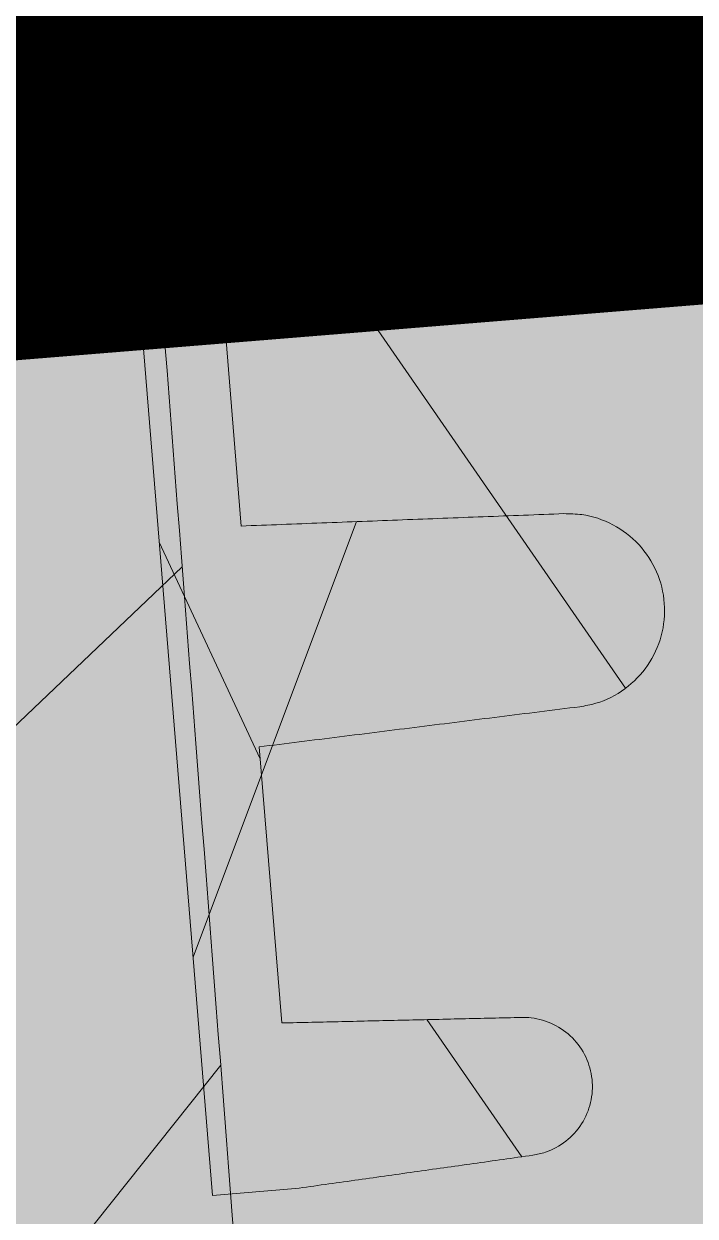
# Model space of a CAD drawing. Header units: metres. Extents: x 1956498 to 1957612, y 2277909 to 2278547.
# Drawn here: x 1957461.52802 to 1957461.54014, y 2278069.05231 to 2278069.07383 of the extents above; entities that cross this region are included whole.
import ezdxf
from ezdxf.enums import TextEntityAlignment as Align

# ---------------------------------------------------------------- set-up
doc = ezdxf.new("R2010")
doc.units = ezdxf.units.M
doc.layers.add('UBS-100-Postes', color=8, linetype='Continuous')
doc.layers.add('UBS_400_DETAIL POSTE HTA TOOLKIT UBS', color=7, linetype='Continuous')
doc.styles.get("Standard").update_dxf_attribs({"font": 'verdana.ttf'})

# ---------------------------------------------------------------- blocks, each defined once
blk = doc.blocks.new('PdL')
at = {"true_color": 0xb0c4d8, "transparency": 33554687}
blk.add_hatch(color=9, dxfattribs=at).paths.add_polyline_path([(0.09904227871447802, 2.324539795983583), (5.098256056429818, 2.322635899297893), (5.096431930316612, -0.2599879968911409), (0.09721815306693316, -0.25808409973979)])
at = {"color": 7, "transparency": 33554687, "const_width": 0.05}
blk.add_lwpolyline([(0.09904227871447802, 2.324539795983583), (5.098256056429818, 2.322635899297893), (5.096431930316612, -0.2599879968911409), (0.09721815306693316, -0.25808409973979)], close=True, dxfattribs=at)
at = {"color": 7, "transparency": 33554687}
blk.add_attdef('NUMERO', text='', height=1, dxfattribs=at).set_placement((3.833385661244392, 0.9777989531867206), align=Align.MIDDLE_LEFT)
blk = doc.blocks.new('HSI 150 coupe')
at = {"linetype": 'Continuous', "lineweight": 0}
h = blk.add_hatch(dxfattribs=at)
h.set_pattern_fill('ANSI34', color=1, style=0)
h.set_pattern_definition([(45, (-293.6272208606915, -200.974965127989), (-13.47038418160373, 13.47038418160373), []), (45, (-289.1370908606914, -200.974965127989), (-13.47038418160373, 13.47038418160373), []), (45, (-284.6469608606913, -200.974965127989), (-13.47038418160373, 13.47038418160373), []), (45, (-280.1568208606914, -200.974965127989), (-13.47038418160373, 13.47038418160373), [])])
edge = h.paths.add_edge_path(flags=0)
edge.add_spline(control_points=[(-10.62718155080438, 40.12499775347533), (-8.100080364110909, 40.13602438312955), (-5.572979177417437, 40.14705101278378), (-3.045877990723966, 40.158077642438), (-0.4896458440853166, 40.16923138069615), (2.066586302555152, 40.18038511895429), (4.62281844919562, 40.19153885721244)], knot_values=[0.1447717245058746, 0.1447717245058746, 0.1447717245058746, 0.1447717245058746, 0.1599344759645164, 0.1599344759645164, 0.1599344759645164, 0.1752720148466884, 0.1752720148466884, 0.1752720148466884, 0.1752720148466884], weights=[1, 1, 1, 1, 1, 1, 1], degree=3, periodic=0)
edge.add_line((4.62281844919562, 40.19153885721244), (4.62281844919562, 42.40432355845405))
edge.add_spline(control_points=[(4.62281844919562, 42.40432355845405), (4.62281844919562, 42.40569710533964), (4.622829769748932, 42.40707069887139), (4.622852408550898, 42.4084440591796), (4.62331359059317, 42.43642120767618), (4.628611428139266, 42.46470455455346), (4.638307205068486, 42.49095194369147), (4.648002981532045, 42.5171993315671), (4.662364118423284, 42.5421346971998), (4.680201364037202, 42.56369313221876), (4.69803860889624, 42.58525156632459), (4.719843935377867, 42.60402767825872), (4.743811635218663, 42.61846660999072), (4.767779334617444, 42.63290554146079), (4.794570465996003, 42.64340553639704), (4.821966444253121, 42.64909708554842), (4.83723297956567, 42.65226872757557), (4.852865210941673, 42.65401336783907), (4.868455347585041, 42.65428549470016)], knot_values=[0.0006049504477428168, 0.0006049504477428168, 0.0006049504477428168, 0.0006049504477428168, 0.000697837387551278, 0.000697837387551278, 0.000697837387551278, 0.0007825174446086337, 0.0007825174446086337, 0.0007825174446086337, 0.0009518775504491077, 0.0009518775504491077, 0.0009518775504491077, 0.001121237649063088, 0.001121237649063088, 0.001121237649063088, 0.001290597744618053, 0.001290597744618053, 0.001290597744618053, 0.001384709182953724, 0.001384709182953724, 0.001384709182953724, 0.001384709182953724], weights=[1, 1, 1, 1, 1, 1, 1, 1, 1, 1, 1, 1, 1, 1, 1, 1, 1, 1, 1], degree=3, periodic=0)
edge.add_spline(control_points=[(4.868455347585041, 42.65428549470016), (5.099595479998243, 42.65832006091659), (5.330735612413264, 42.66235462713666), (5.561875744824647, 42.66638919335674), (5.916977680151831, 42.67258752099951), (6.272079615479015, 42.67878584864229), (6.62718155080438, 42.68498417628871)], knot_values=[0.1663510791345701, 0.1663510791345701, 0.1663510791345701, 0.1663510791345701, 0.1677381311838157, 0.1677381311838157, 0.1677381311838157, 0.1698690673477058, 0.1698690673477058, 0.1698690673477058, 0.1698690673477058], weights=[1, 1, 1, 1, 1, 1, 1], degree=3, periodic=0)
edge.add_spline(control_points=[(6.62718155080438, 42.68498417628871), (6.647137429103168, 42.68533250745531), (6.667192535618597, 42.68810749128897), (6.686493215851442, 42.69319100934445), (6.703428473947497, 42.69765150966123), (6.71998256094048, 42.70393563715334), (6.735611646812686, 42.71183694746651), (6.760582869219434, 42.72446119041342), (6.783718866045092, 42.74157084779654), (6.80310373541397, 42.76174906124652), (6.822488604753744, 42.78192727466376), (6.838657005286223, 42.80573058414666), (6.85027002499919, 42.83118782730526), (6.861883045119612, 42.8566450713588), (6.869260985529763, 42.8844583913924), (6.871792875926985, 42.91232455442514), (6.872475889878842, 42.91984185382171), (6.87281844919562, 42.92739784778314), (6.87281844919562, 42.93494611237111)], knot_values=[0.002902330580096316, 0.002902330580096316, 0.002902330580096316, 0.002902330580096316, 0.003021942440412662, 0.003021942440412662, 0.003021942440412662, 0.003126104607838973, 0.003126104607838973, 0.003126104607838973, 0.003293990296634374, 0.003293990296634374, 0.003293990296634374, 0.003461875985022163, 0.003461875985022163, 0.003461875985022163, 0.003629761679348493, 0.003629761679348493, 0.003629761679348493, 0.003674706993887497, 0.003674706993887497, 0.003674706993887497, 0.003674706993887497], weights=[1, 1, 1, 1, 1, 1, 1, 1, 1, 1, 1, 1, 1, 1, 1, 1, 1, 1, 1], degree=3, periodic=0)
edge.add_line((6.87281844919562, 42.93494611237111), (6.87281844919562, 49.27278277014557))
edge.add_line((6.87281844919562, 49.27278277014557), (7.022818449195256, 49.27278277014557))
edge.add_line((7.022818449195256, 49.27278277014557), (7.022818449195256, 52.2499699525797))
edge.add_line((7.022818449195256, 52.2499699525797), (6.87281844919562, 52.2499699525797))
edge.add_line((6.87281844919562, 52.2499699525797), (6.87281844919562, 52.5))
edge.add_line((6.87281844919562, 52.5), (0.8728184491956199, 52.5))
edge.add_line((0.8728184491956199, 52.5), (0.8728184491956199, 51))
edge.add_line((0.8728184491956199, 51), (5.12281844919562, 51))
edge.add_arc((5.12281844919562, 50.75), 0.25, -7.958078640513122e-13, 89.9999999999992, ccw=False)
edge.add_line((5.37281844919562, 50.75), (5.37281844919562, 44.24999796289558))
edge.add_spline(control_points=[(5.37281844919562, 44.24999796289922), (5.37281844919562, 44.23915606176524), (5.372110180649543, 44.22829129383899), (5.370702606625855, 44.21754115172371), (5.367069917465415, 44.18979701598437), (5.3585970657914, 44.16229746058525), (5.34598569197442, 44.13731973553513), (5.333374318730421, 44.11234201161278), (5.316276586498134, 44.08919720141421), (5.296108365626424, 44.06980193667914), (5.275940145267668, 44.0504066724352), (5.2521451720404, 44.03422600818521), (5.226693917811644, 44.02259987186699), (5.201242663559242, 44.01097373553421), (5.173433151296194, 44.00358146397411), (5.145568298834405, 44.0010352145182), (5.138008633632126, 44.00034442336982), (5.130409610528659, 43.99999795132317), (5.12281844919562, 43.99999795132317)], knot_values=[0.002410847555013215, 0.002410847555013215, 0.002410847555013215, 0.002410847555013215, 0.002476118500289276, 0.002476118500289276, 0.002476118500289276, 0.002645478611588784, 0.002645478611588784, 0.002645478611588784, 0.002814838715103106, 0.002814838715103106, 0.002814838715103106, 0.002984198814340384, 0.002984198814340384, 0.002984198814340384, 0.003153558913854025, 0.003153558913854025, 0.003153558913854025, 0.003199024715954563, 0.003199024715954563, 0.003199024715954563, 0.003199024715954563], weights=[1, 1, 1, 1, 1, 1, 1, 1, 1, 1, 1, 1, 1, 1, 1, 1, 1, 1, 1], degree=3, periodic=0)
edge.add_line((5.12281844919562, 43.99999795132317), (4.37281844919562, 43.99999795132317))
edge.add_spline(control_points=[(4.37281844919562, 43.99999795132317), (4.25639530907938, 43.99999795132317), (4.138852776935892, 43.98341370027265), (4.026974391561453, 43.95120229794338), (3.892531053899802, 43.91249412007892), (3.762916683410367, 43.85004029330594), (3.648864701601269, 43.76901264665867), (3.534812717169189, 43.68798499814875), (3.433177427725241, 43.58614868653603), (3.35237529429287, 43.47193682108991), (3.271573157404418, 43.35772495076162), (3.209375555688894, 43.22798742138184), (3.170933098323076, 43.09346785358139), (3.139166834351272, 42.9823099205787), (3.12281844919562, 42.8656057700282), (3.12281844919562, 42.74999789142021)], knot_values=[0.009374886479141288, 0.009374886479141288, 0.009374886479141288, 0.009374886479141288, 0.01007314128204185, 0.01007314128204185, 0.01007314128204185, 0.01091256967450985, 0.01091256967450985, 0.01091256967450985, 0.01175199808614636, 0.01175199808614636, 0.01175199808614636, 0.0125914265339752, 0.0125914265339752, 0.0125914265339752, 0.01328477187813051, 0.01328477187813051, 0.01328477187813051, 0.01328477187813051], weights=[1, 1, 1, 1, 1, 1, 1, 1, 1, 1, 1, 1, 1, 1, 1, 1], degree=3, periodic=0)
edge.add_line((3.12281844919562, 42.74999789142021), (3.12281844919562, 42.49890942110142))
edge.add_spline(control_points=[(3.12281844919562, 42.49890942110142), (3.12281844919562, 42.49327526638808), (3.122627769300379, 42.48763789515579), (3.122247062663519, 42.4820166175632), (3.12035635614302, 42.45409962011763), (3.113619665284205, 42.42612406329863), (3.102594858251905, 42.40040661499006), (3.091570051759845, 42.37468916794387), (3.075953051760735, 42.35052051031744), (3.057037108514123, 42.32990205906754), (3.038121165840494, 42.30928360844337), (3.015384555097626, 42.29164668172598), (2.990710104653772, 42.27845180057193), (2.966035654182633, 42.26525691939969), (2.938742812206328, 42.2561401527164), (2.911091710837354, 42.25185646408136), (2.898805321781765, 42.24995306557321), (2.886342109619363, 42.24896603718298), (2.873909276515406, 42.24891178837061)], knot_values=[0.002442326389042064, 0.002442326389042064, 0.002442326389042064, 0.002442326389042064, 0.002476118502349937, 0.002476118502349937, 0.002476118502349937, 0.002645478615804044, 0.002645478615804044, 0.002645478615804044, 0.00281483872081935, 0.00281483872081935, 0.00281483872081935, 0.002984198820729769, 0.002984198820729769, 0.002984198820729769, 0.003153558920974536, 0.003153558920974536, 0.003153558920974536, 0.003228121697658555, 0.003228121697658555, 0.003228121697658555, 0.003228121697658555], weights=[1, 1, 1, 1, 1, 1, 1, 1, 1, 1, 1, 1, 1, 1, 1, 1, 1, 1, 1], degree=3, periodic=0)
edge.add_spline(control_points=[(2.873909276515406, 42.24891178837061), (-2.266536894298042, 42.22648221721829), (-7.40698306511149, 42.20405264606597), (-12.54742923592494, 42.18162307491002), (-17.65734667421748, 42.15932671133487), (-22.76726411251184, 42.13703034775244), (-27.87718155080438, 42.11473398417365)], knot_values=[0.1371505226508495, 0.1371505226508495, 0.1371505226508495, 0.1371505226508495, 0.1679934932786105, 0.1679934932786105, 0.1679934932786105, 0.1986532897675655, 0.1986532897675655, 0.1986532897675655, 0.1986532897675655], weights=[1, 1, 1, 1, 1, 1, 1], degree=3, periodic=0)
edge.add_line((-27.87718155080438, 42.11473398417365), (-27.87718155080438, 40.99999780142025))
edge.add_line((-27.87718155080438, 40.99999780142025), (-24.87718155080438, 40.99999780142025))
edge.add_line((-24.87718155080438, 40.99999780142025), (-24.87718155080438, 40.12499775347533))
edge.add_line((-24.87718155080438, 40.12499775347533), (-18.25218155080438, 40.12499775347533))
edge.add_spline(control_points=[(-18.25218155080438, 40.12499775347533), (-18.24137975181111, 40.12499775347533), (-18.23048836142516, 40.12357398248423), (-18.22004954085241, 40.12079731423364), (-18.20652919576969, 40.11720097759826), (-18.19344330961394, 40.11122073766455), (-18.18187553037933, 40.10335182084236), (-18.17030775054081, 40.09548290361272), (-18.15993902408627, 40.08550827482031), (-18.15162798976417, 40.07425393799713), (-18.14331695519104, 40.06299960083197), (-18.13683438424778, 40.05015514701518), (-18.13271710139452, 40.0367842314663), (-18.12906781945094, 40.02493315335596), (-18.12718155080438, 40.01239796061054), (-18.12718155080438, 39.99999774645403)], knot_values=[0.0008340079851749596, 0.0008340079851749596, 0.0008340079851749596, 0.0008340079851749596, 0.0008993390191596365, 0.0008993390191596365, 0.0008993390191596365, 0.000984019073642603, 0.000984019073642603, 0.000984019073642603, 0.001068699132596692, 0.001068699132596692, 0.001068699132596692, 0.001153379194107845, 0.001153379194107845, 0.001153379194107845, 0.001228419873989863, 0.001228419873989863, 0.001228419873989863, 0.001228419873989863], weights=[1, 1, 1, 1, 1, 1, 1, 1, 1, 1, 1, 1, 1, 1, 1, 1], degree=3, periodic=0)
edge.add_line((-18.12718155080438, 39.99999774645403), (-18.12718155080438, 39.14999769752467))
edge.add_line((-18.12718155080438, 39.14999769752831), (-18.1191026799097, 39.14999769752831))
edge.add_spline(control_points=[(-18.1191026799097, 39.14999769752831), (-18.00698223688232, 39.19080620384193), (-17.89486179385131, 39.23161471015192), (-17.78274135081847, 39.27242321645463), (-17.23088808420471, 39.47328139092133), (-16.67903481753274, 39.6741395652316), (-16.12718155080438, 39.87499773939271)], knot_values=[0.008690357231210304, 0.008690357231210304, 0.008690357231210304, 0.008690357231210304, 0.009406253735998267, 0.009406253735998267, 0.009406253735998267, 0.01292987364008289, 0.01292987364008289, 0.01292987364008289, 0.01292987364008289], weights=[1, 1, 1, 1, 1, 1, 1], degree=3, periodic=0)
edge.add_line((-16.12718155080438, 39.87499773939271), (-16.12718155080438, 39.99999774645767))
edge.add_spline(control_points=[(-16.12718155080438, 39.99999774645403), (-16.12718155080438, 40.01124915552282), (-16.12563460005549, 40.0226017036548), (-16.12262415989244, 40.03344289620873), (-16.11888085225655, 40.04692329000318), (-16.1127585125123, 40.05994329923487), (-16.10476413413926, 40.07142473134445), (-16.09676975617731, 40.08290616286104), (-16.08668284498526, 40.09316568943541), (-16.0753387018849, 40.101353715203), (-16.06399455911014, 40.10954174073413), (-16.05108029906296, 40.11588410140394), (-16.03766535712202, 40.1198555835108), (-16.02620552254666, 40.12324825774704), (-16.01413303803383, 40.12499775347533), (-16.00218155080438, 40.12499775347533)], knot_values=[0.0002385149917490977, 0.0002385149917490977, 0.0002385149917490977, 0.0002385149917490977, 0.0003065786730226802, 0.0003065786730226802, 0.0003065786730226802, 0.000391258727160052, 0.000391258727160052, 0.000391258727160052, 0.0004759387768799491, 0.0004759387768799491, 0.0004759387768799491, 0.0005606188241698093, 0.0005606188241698093, 0.0005606188241698093, 0.0006329353233690934, 0.0006329353233690934, 0.0006329353233690934, 0.0006329353233690934], weights=[1, 1, 1, 1, 1, 1, 1, 1, 1, 1, 1, 1, 1, 1, 1, 1], degree=3, periodic=0)
edge.add_line((-16.00218155080438, 40.12499775347533), (-10.62718155080438, 40.12499775347533))
h = blk.add_hatch(dxfattribs=at)
h.set_pattern_fill('NET3', color=1, angle=90.0000000000002, style=0)
h.set_pattern_definition([(90, (-293.6272208606915, -200.974965127989), (-3.175, -1.108545325082695e-14), []), (150.0000000000002, (-293.6272208606915, -200.974965127989), (-1.587499999999991, -2.749630657015598), []), (210.0000000000002, (-293.6272208606915, -200.974965127989), (1.587500000000009, -2.749630657015588), [])])
edge = h.paths.add_edge_path(flags=0)
edge.add_line((-8.12612123789404, 42.74999789142021), (-10.62612123789404, 42.74999789142021))
edge.add_spline(control_points=[(-10.62612123789404, 42.74999789142021), (-10.66805961463979, 43.72091792111678), (-10.7099979915256, 44.69183795080244), (-10.75193636852782, 45.6627579804881)], knot_values=[0.286682815845368, 0.286682815845368, 0.286682815845368, 0.286682815845368, 0.2925137274239533, 0.2925137274239533, 0.2925137274239533, 0.2925137274239533], weights=[1, 1, 1, 1], degree=3, periodic=0)
edge.add_spline(control_points=[(-10.75193636852782, 45.6627579804881), (-10.75427551934808, 45.71691192126309), (-10.76170033293056, 45.77107889776016), (-10.77401971776817, 45.82386482093716), (-10.79627764218822, 45.91923525574748), (-10.8353083616621, 46.01207804458681), (-10.88787972604769, 46.09470483613768), (-10.94045108835053, 46.177331624418), (-11.00801307747315, 46.25202136483131), (-11.0849708566675, 46.3125889675357), (-11.16192863400829, 46.37315656878854), (-11.25040479134987, 46.42127256206004), (-11.34307258025729, 46.45295244074077), (-11.43574036929567, 46.4846323194688), (-11.5351556818805, 46.50074985365427), (-11.6330858927704, 46.49997034307307), (-11.73101610623598, 46.49919083247732), (-11.83016225420033, 46.48149277633638), (-11.9223140006543, 46.448341758678), (-12.01446575082446, 46.41519073968448), (-12.1021647581656, 46.36567241183366), (-12.17814862944033, 46.30388741020943), (-12.25413250355086, 46.24210240627872), (-12.32049697000912, 46.16634662083743), (-12.37174635857991, 46.08289342433272), (-12.42299574807657, 45.99944022632189), (-12.46054358072979, 45.90598787459385), (-12.48128050452578, 45.81027519950294), (-12.49177877033799, 45.76181974320934), (-12.49816653418384, 45.71229147477789), (-12.50030610726208, 45.6627579804881)], knot_values=[0.003597186627628229, 0.003597186627628229, 0.003597186627628229, 0.003597186627628229, 0.003924331663089932, 0.003924331663089932, 0.003924331663089932, 0.004517092043159561, 0.004517092043159561, 0.004517092043159561, 0.005109852399519687, 0.005109852399519687, 0.005109852399519687, 0.005702612741665758, 0.005702612741665758, 0.005702612741665758, 0.006295373084962193, 0.006295373084962193, 0.006295373084962193, 0.006888133444299553, 0.006888133444299553, 0.006888133444299553, 0.007480893827931774, 0.007480893827931774, 0.007480893827931774, 0.008073654233866382, 0.008073654233866382, 0.008073654233866382, 0.008666414650373556, 0.008666414650373556, 0.008666414650373556, 0.008965457522405117, 0.008965457522405117, 0.008965457522405117, 0.008965457522405117], weights=[1, 1, 1, 1, 1, 1, 1, 1, 1, 1, 1, 1, 1, 1, 1, 1, 1, 1, 1, 1, 1, 1, 1, 1, 1, 1, 1, 1, 1, 1, 1], degree=3, periodic=0)
edge.add_spline(control_points=[(-12.50030610726208, 45.6627579804881), (-12.54224448426248, 44.69183795080244), (-12.58418286114829, 43.72091792111678), (-12.62612123789404, 42.74999789142021)], knot_values=[0.1096931195133328, 0.1096931195133328, 0.1096931195133328, 0.1096931195133328, 0.1155240716768376, 0.1155240716768376, 0.1155240716768376, 0.1155240716768376], weights=[1, 1, 1, 1], degree=3, periodic=0)
edge.add_line((-12.62612123789404, 42.74999789142021), (-15.12612123789404, 42.74999789142021))
edge.add_spline(control_points=[(-15.12612123789404, 42.74999789142021), (-15.16814134209926, 43.47046141785177), (-15.21016144640635, 44.19092494427605), (-15.25218155080438, 44.91138847069305)], knot_values=[0.2835893694244762, 0.2835893694244762, 0.2835893694244762, 0.2835893694244762, 0.2879193964641775, 0.2879193964641775, 0.2879193964641775, 0.2879193964641775], weights=[1, 1, 1, 1], degree=3, periodic=0)
edge.add_spline(control_points=[(-15.25218155080438, 44.91138847069305), (-15.25386578018151, 44.94026573916199), (-15.25756848004312, 44.9690948548523), (-15.26323630673687, 44.99746048552333), (-15.27694277253249, 45.06605689249409), (-15.30268152857388, 45.13323284493163), (-15.33832113776771, 45.19342547330598), (-15.3739607454645, 45.25361809915557), (-15.42048418979721, 45.30848758829598), (-15.47403884481537, 45.35349017454428), (-15.52759349836742, 45.39849275956294), (-15.58965646558863, 45.43486966894852), (-15.65508828568272, 45.45960851481505), (-15.72052010569678, 45.48434736065246), (-15.79112546889701, 45.49813047084535), (-15.8610575145176, 45.49981645987282), (-15.93098956191534, 45.50150244894394), (-16.00217710395191, 45.49113781787673), (-16.06872506904438, 45.46958086645463), (-16.13527303689079, 45.44802391413759), (-16.19901690266852, 45.41468007314688), (-16.25467800888691, 45.37231056203018), (-16.3103391173172, 45.32994104922909), (-16.359452667808, 45.27737726202395), (-16.39795154592684, 45.21897203117624), (-16.43645042484604, 45.16056679911708), (-16.46539647768623, 45.09470923466142), (-16.48239266946803, 45.02685303173712), (-16.49185291594586, 44.98908360592031), (-16.49779387541639, 44.95025859130328), (-16.5000609249837, 44.91138847069305)], knot_values=[0.002628872604967117, 0.002628872604967117, 0.002628872604967117, 0.002628872604967117, 0.002803094043235291, 0.002803094043235291, 0.002803094043235291, 0.003226494317033237, 0.003226494317033237, 0.003226494317033237, 0.003649894572852959, 0.003649894572852959, 0.003649894572852959, 0.004073294817104821, 0.004073294817104821, 0.004073294817104821, 0.004496695061059507, 0.004496695061059507, 0.004496695061059507, 0.004920095316111257, 0.004920095316111257, 0.004920095316111257, 0.005343495588992965, 0.005343495588992965, 0.005343495588992965, 0.005766895878849657, 0.005766895878849657, 0.005766895878849657, 0.006190296177427545, 0.006190296177427545, 0.006190296177427545, 0.006425300626692811, 0.006425300626692811, 0.006425300626692811, 0.006425300626692811], weights=[1, 1, 1, 1, 1, 1, 1, 1, 1, 1, 1, 1, 1, 1, 1, 1, 1, 1, 1, 1, 1, 1, 1, 1, 1, 1, 1, 1, 1, 1, 1], degree=3, periodic=0)
edge.add_spline(control_points=[(-16.5000609249837, 44.91138847069305), (-16.54208102938355, 44.19092494427605), (-16.58410113369064, 43.47046141785177), (-16.62612123789404, 42.74999789142021)], knot_values=[0.1079708198672393, 0.1079708198672393, 0.1079708198672393, 0.1079708198672393, 0.1123009470886369, 0.1123009470886369, 0.1123009470886369, 0.1123009470886369], weights=[1, 1, 1, 1], degree=3, periodic=0)
edge.add_line((-16.62612123789404, 42.74999789142021), (-16.62612123789404, 41.99999785376713))
edge.add_line((-16.62612123789404, 41.99999785376713), (-6.62612123789404, 41.99999785376713))
edge.add_line((-6.62612123789404, 41.99999785376713), (-6.62612123789404, 42.75))
edge.add_spline(control_points=[(-6.626121360457546, 42.74999999285501), (-6.668141423808265, 43.47046281880466), (-6.710161487260848, 44.19092564475432), (-6.75218155080438, 44.91138847069305)], knot_values=[0.2835893736343878, 0.2835893736343878, 0.2835893736343878, 0.2835893736343878, 0.2879193964641782, 0.2879193964641782, 0.2879193964641782, 0.2879193964641782], weights=[1, 1, 1, 1], degree=3, periodic=0)
edge.add_spline(control_points=[(-6.75218155080438, 44.91138847069305), (-6.753865780181513, 44.94026573916199), (-6.757568480043119, 44.9690948548523), (-6.763236306736871, 44.99746048552333), (-6.776942772532493, 45.06605689249409), (-6.802681528573885, 45.13323284493163), (-6.838321137767707, 45.19342547330598), (-6.873960745464501, 45.25361809915557), (-6.920484189797207, 45.30848758829598), (-6.974038844815368, 45.35349017454428), (-7.027593498367423, 45.39849275956294), (-7.089656465588632, 45.43486966894852), (-7.155088285682723, 45.45960851481505), (-7.220520105696778, 45.48434736065246), (-7.291125468897008, 45.49813047084535), (-7.361057514517597, 45.49981645987282), (-7.430989561915339, 45.50150244894394), (-7.502177103951908, 45.49113781787673), (-7.568725069044376, 45.46958086645463), (-7.635273036890794, 45.44802391413759), (-7.699016902668518, 45.41468007314688), (-7.754678008886913, 45.37231056203018), (-7.810339117317199, 45.32994104922909), (-7.859452667808, 45.27737726202395), (-7.897951545926844, 45.21897203117624), (-7.936450424846043, 45.16056679911708), (-7.965396477686227, 45.09470923466142), (-7.982392669468027, 45.02685303173712), (-7.991852915945856, 44.98908360592031), (-7.997793875416392, 44.95025859130328), (-8.0000609249837, 44.91138847069305)], knot_values=[0.002628872604967145, 0.002628872604967145, 0.002628872604967145, 0.002628872604967145, 0.002803094043235317, 0.002803094043235317, 0.002803094043235317, 0.003226494317033258, 0.003226494317033258, 0.003226494317033258, 0.003649894572852991, 0.003649894572852991, 0.003649894572852991, 0.00407329481710484, 0.00407329481710484, 0.00407329481710484, 0.004496695061059517, 0.004496695061059517, 0.004496695061059517, 0.00492009531611126, 0.00492009531611126, 0.00492009531611126, 0.005343495588992987, 0.005343495588992987, 0.005343495588992987, 0.005766895878849679, 0.005766895878849679, 0.005766895878849679, 0.00619029617742755, 0.00619029617742755, 0.00619029617742755, 0.006425300626692818, 0.006425300626692818, 0.006425300626692818, 0.006425300626692818], weights=[1, 1, 1, 1, 1, 1, 1, 1, 1, 1, 1, 1, 1, 1, 1, 1, 1, 1, 1, 1, 1, 1, 1, 1, 1, 1, 1, 1, 1, 1, 1], degree=3, periodic=0)
edge.add_spline(control_points=[(-8.0000609249837, 44.91138847069305), (-8.042081029383553, 44.19092494427605), (-8.084101133690638, 43.47046141785177), (-8.12612123789404, 42.74999789142021)], knot_values=[0.1079708198672394, 0.1079708198672394, 0.1079708198672394, 0.1079708198672394, 0.1123009470886369, 0.1123009470886369, 0.1123009470886369, 0.1123009470886369], weights=[1, 1, 1, 1], degree=3, periodic=0)
at = {"color": 1, "linetype": 'Continuous', "lineweight": 15}
for p, q in [((-16.62612123789404, 42.74999789142021), (-16.62612123789404, 41.99999785376713)), ((-15.12612123789404, 42.74999789142021), (-12.62612123789404, 42.74999789142021)), ((-10.62612123789404, 42.74999789142021), (-8.12612123789404, 42.74999789142021)), ((-6.62612123789404, 41.99999785376713), (-6.62612123789404, 42.75)), ((-16.62612123789404, 41.99999785376713), (-6.62612123789404, 41.99999785376713))]:
    blk.add_line(p, q, dxfattribs=at)
for points, knots in [([(-12.50030610726208, 45.6627579804881), (-12.49562292964401, 45.71221205686743), (-12.48168920539865, 45.85935135400359), (-12.38521136702184, 46.09172954031965), (-12.18893707120878, 46.31687019838137), (-11.92793214939047, 46.46411410786459), (-11.63321836712748, 46.51672391054672), (-11.33770976093911, 46.46881230756117), (-11.07437807206043, 46.32574150323853), (-10.87460307531001, 46.10375547159128), (-10.77236577580516, 45.86858830230267), (-10.75730300971918, 45.7168279526777), (-10.75193636852782, 45.6627579804881)], [0, 0, 0, 0, 0.05588012910849668, 0.1662585477805087, 0.2766369644600444, 0.3870153770192673, 0.4973937851279845, 0.6077721903325538, 0.7181505953808642, 0.8285290030851175, 0.9389074151602256, 1, 1, 1, 1]), ([(-16.5000609249837, 44.91138847069305), (-16.49560861083592, 44.95016546914485), (-16.48315731004914, 45.0586088662385), (-16.40732713163561, 45.22558909585496), (-16.26209229597771, 45.38182613792742), (-16.07237175692535, 45.48096971032282), (-15.86077111427221, 45.51178021166561), (-15.65088888842365, 45.47080820212432), (-15.4662030456584, 45.36263806787247), (-15.32853198554039, 45.19958056268297), (-15.2650274562784, 45.03868918064836), (-15.25508898708904, 44.94020066333542), (-15.25218155080438, 44.91138847069305)], [0, 0, 0, 0, 0.0620515141337462, 0.1735326935129123, 0.2850138705753983, 0.396495043206901, 0.5079762112234939, 0.6194573764048943, 0.7309385417217635, 0.8424197100881727, 0.9539008831363642, 1, 1, 1, 1]), ([(-8.0000609249837, 44.91138847069305), (-7.995608610835916, 44.95016546914485), (-7.983157310049137, 45.0586088662385), (-7.907327131635611, 45.22558909585496), (-7.762092295977709, 45.38182613792742), (-7.572371756925349, 45.48096971032282), (-7.360771114272211, 45.51178021166561), (-7.150888888423651, 45.47080820212432), (-6.966203045658403, 45.36263806787247), (-6.828531985540394, 45.19958056268297), (-6.765027456278403, 45.03868918064836), (-6.755088987089039, 44.94020066333542), (-6.75218155080438, 44.91138847069305)], [0, 0, 0, 0, 0.06205151413375343, 0.173532693512912, 0.2850138705753985, 0.396495043206906, 0.507976211223497, 0.6194573764048954, 0.7309385417217614, 0.8424197100881733, 0.9539008831363647, 1, 1, 1, 1]), ([(2.873909276515406, 42.24891178837061), (-2.266536894298042, 42.22648221721829), (-12.51690050340403, 42.18175628249082), (-22.76726411251184, 42.13703034775244), (-27.87718155080438, 42.11473398417365)], [0, 0, 0, 0, 0.5014891536380666, 1, 1, 1, 1])]:
    blk.add_open_spline(points, degree=3, knots=knots, dxfattribs=at)
for points in [[(-12.62612123789404, 42.74999789142021), (-12.50030610726208, 45.6627579804881)], [(-10.62612123789404, 42.74999789142021), (-10.75193636852782, 45.6627579804881)], [(-16.62612123789404, 42.74999789142021), (-16.5000609249837, 44.91138847069305)], [(-15.12612123789404, 42.74999789142021), (-15.25218155080438, 44.91138847069305)], [(-8.12612123789404, 42.74999789142021), (-8.0000609249837, 44.91138847069305)], [(-6.62612123789404, 42.75), (-6.75218155080438, 44.91138847069305)]]:
    blk.add_open_spline(points, degree=1, dxfattribs=at)
blk = doc.blocks.new('UBS_PDL C1752')
at = {"xscale": -0.002, "yscale": 0.002, "zscale": 0.002, "rotation": 90}
blk.add_blockref('HSI 150 coupe', (2.073954013932962, -1.29513341456186), dxfattribs=at)

msp = doc.modelspace()

# ---------------------------------------------------------------- block references
at = {"layer": 'UBS-100-Postes', "transparency": 33554687, "rotation": 4.67003081057383}
msp.add_blockref('PdL', (1957461.126984345, 2278066.727995799), dxfattribs=at)
at = {"layer": 'UBS_400_DETAIL POSTE HTA TOOLKIT UBS', "transparency": 33554687, "rotation": 184.6700307831418}
msp.add_blockref('UBS_PDL C1752', (1957463.617511821, 2278067.957007173), dxfattribs=at)

doc.saveas('drawing.dxf')
